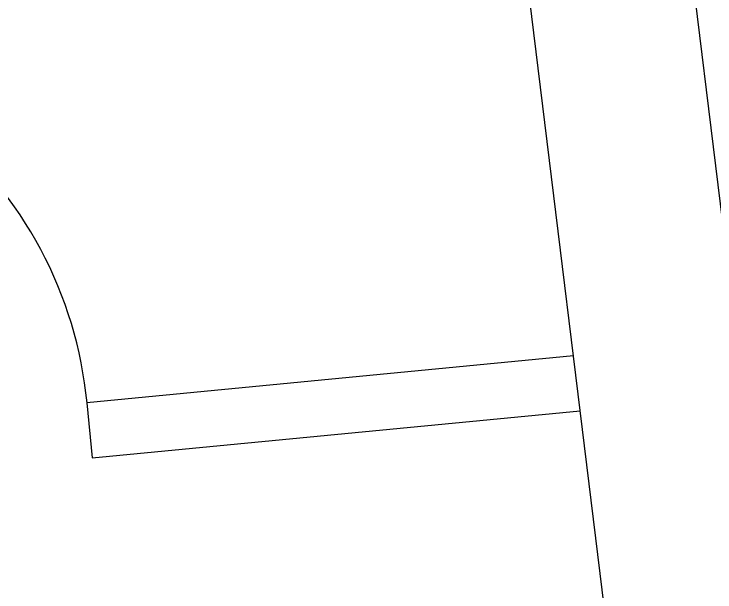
# Model space of a CAD drawing. Header units: inches. Extents: x 5 to 2671, y 4 to 1117.
# Drawn here: x 1087.8 to 1139, y 417.9 to 460.1 of the extents above; entities that cross this region are included whole.
import ezdxf

# ---------------------------------------------------------------- set-up
doc = ezdxf.new("R2010")
doc.units = ezdxf.units.IN
doc.header["$MEASUREMENT"] = 0

msp = doc.modelspace()

# ---------------------------------------------------------------- linework, layer by layer
for p, q in [((1168.702, 207.229), (1132.293, 504.277)), ((1156.787, 205.805), (1120.298, 503.504)), ((1128.682, 435.101), (1093.152, 431.688)), ((1093.152, 431.688), (1093.538, 427.67)), ((1093.538, 427.67), (1129.173, 431.094))]:
    msp.add_line(p, q)
at = {"color": 7}
msp.add_arc((1063.329, 428.802), 29.962, 5.4876, 95.7245, dxfattribs=at)

doc.saveas('drawing.dxf')
